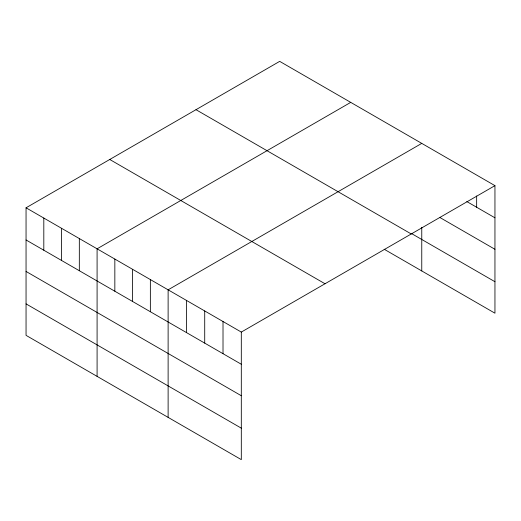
<?xml version="1.0" encoding="UTF-8"?>
<svg xmlns="http://www.w3.org/2000/svg" width="521" height="521" viewBox="0 0 521 521"><rect width="100%" height="100%" fill="white"/><g stroke="black" fill="none" stroke-linecap="round" stroke-linejoin="round"><path stroke-width="0.78" d="M494.95 185.645L241.308 332.079L241.308 459.633L26.05 335.355L26.05 207.801L279.692 61.367L494.95 185.645L494.95 313.199L384.192 249.253M350.724 102.376L97.088 248.817L97.088 376.37M421.763 143.386L168.12 289.826L168.12 417.38M466.803 201.555L494.95 217.811M440.056 217.596L494.95 249.285M411.518 233.551L494.95 281.718M195.987 109.69L411.251 233.968M109.749 159.478L325.013 283.756M26.05 207.801L241.308 332.079M26.05 239.966L241.308 364.244M26.05 271.448L241.308 395.726M26.05 303.88L241.308 428.158M476.65 195.987L476.65 207.247M421.763 227.299L421.763 270.94M223.014 321.516L223.014 353.681M204.714 310.952L204.714 343.118M186.42 300.389L186.42 332.554M150.361 279.575L150.361 311.74M132.601 269.318L132.601 301.483M114.841 259.067L114.841 291.232M79.329 238.559L79.329 270.725M61.569 228.309L61.569 260.474M43.81 218.058L43.81 250.223"/></g></svg>
